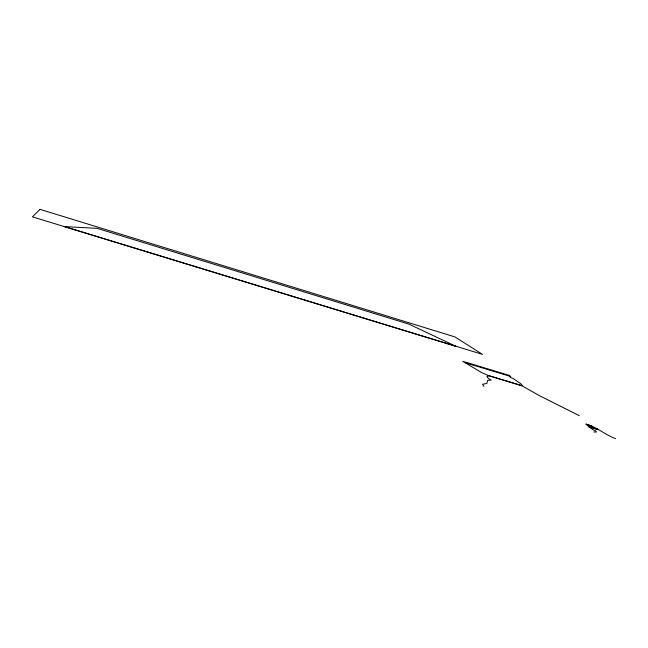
<?xml version="1.0" encoding="UTF-8"?>
<svg xmlns="http://www.w3.org/2000/svg" width="648" height="648" viewBox="0 0 648 648"><rect width="100%" height="100%" fill="white"/><g stroke="black" fill="none" stroke-linecap="round" stroke-linejoin="round"><path stroke-width="0.97" d="M455.544 346.073L455.917 346.316L64.168 226.492M598.315 429.559L588.846 426.749L585.978 424.116C596.84 426.959 605.394 435.019 615.6 438.647M521.356 385.455L522.126 385.147L520.87 383.794L513.419 378.651L510.13 377.298L510.721 376.626L508.785 375.257L462.721 361.309L481.326 372.398L487.628 375.289L521.356 385.455L539.857 395.871L579.336 415.692M64.128 226.557L97.127 228.355L408.807 324.089L455.73 346.194M593.795 431.949L596.5 432.014L595.553 430.807A26.406 3.183 20.5 0 1 593.147 429.762L588.846 426.749M592.126 426.173L585.978 424.116M588.676 426.635L598.226 429.503M465.564 362.823L510.405 376.399M487.863 375.451L521.867 385.787M595.69 428.79L595.876 428.846M487.628 375.289L487.96 376.569L486.786 376.642L488.705 378.74L491.216 380.084L487.628 380.384L486.834 383.478L482.541 384.248L483.918 386.346M40.022 209.353L32.4 216.861L482.468 354.367L454.864 336.895L40.022 209.353"/></g></svg>
